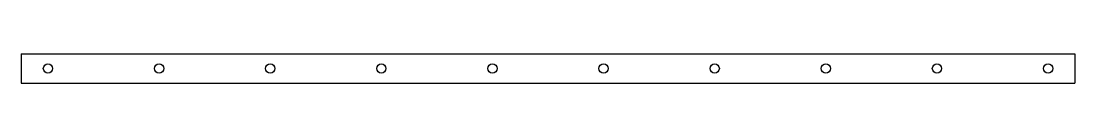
# Model space of a CAD drawing. Extents: x 125 to 1263, y 137 to 169.
import ezdxf

# ---------------------------------------------------------------- set-up
doc = ezdxf.new("R2010")
doc.units = 0
doc.layers.get('0').update_dxf_attribs({"linetype": 'CONTINUOUS'})

msp = doc.modelspace()

# ---------------------------------------------------------------- linework, layer by layer
for p, q in [((125.2, 168.6), (1263.2, 168.6)), ((125.2, 137.1), (1263.2, 137.1))]:
    msp.add_line(p, q)
at = {"color": 7, "linetype": 'CONTINUOUS'}
for p, q in [((125.2, 168.6), (125.2, 137.1)), ((1263.2, 168.6), (1263.2, 137.1))]:
    msp.add_line(p, q, dxfattribs=at)
for centre in [(154.2, 152.9), (274.2, 152.9), (394.2, 152.9), (514.2, 152.9), (634.2, 152.9), (754.2, 152.9), (874.2, 152.9), (994.2, 152.9), (1114.2, 152.9), (1234.2, 152.9)]:
    msp.add_circle(centre, 5)

doc.saveas('drawing.dxf')
